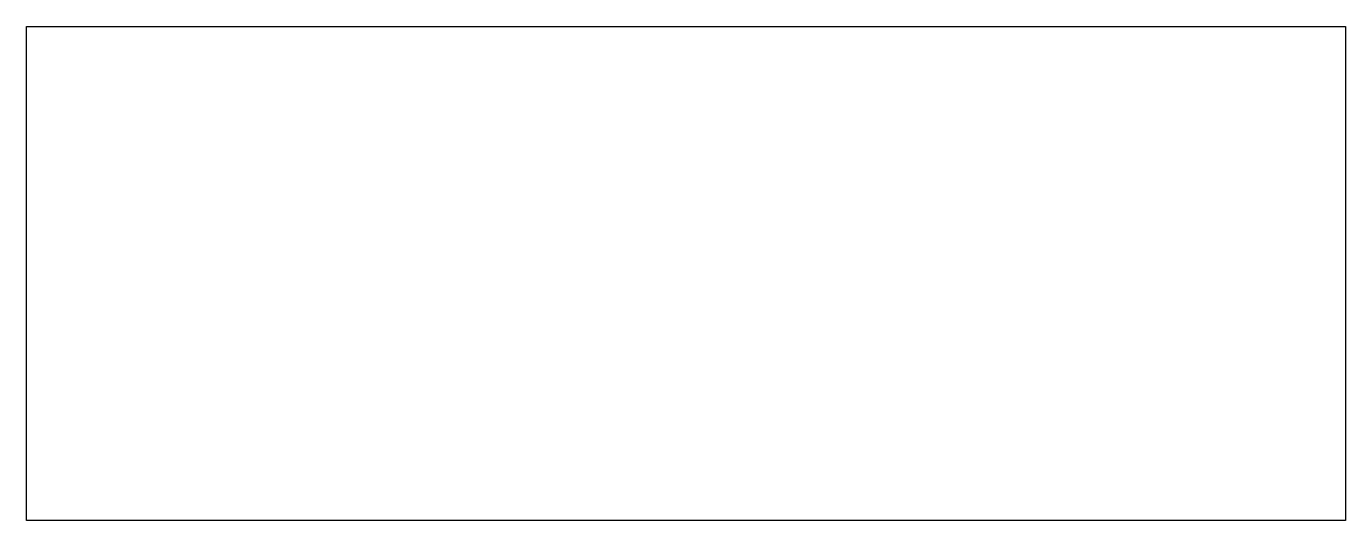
# Model space of a CAD drawing. Header units: millimetres. Extents: x 0 to 8, y 0 to 3.
import ezdxf

# ---------------------------------------------------------------- set-up
doc = ezdxf.new("R2010")
doc.units = ezdxf.units.MM
doc.layers.add('CORTE', color=7, linetype='Continuous')

msp = doc.modelspace()

# ---------------------------------------------------------------- linework, layer by layer
at = {"layer": 'CORTE'}
msp.add_lwpolyline([(0, 0), (0, 3), (8, 3), (8, 0)], close=True, dxfattribs=at)

doc.saveas('drawing.dxf')
